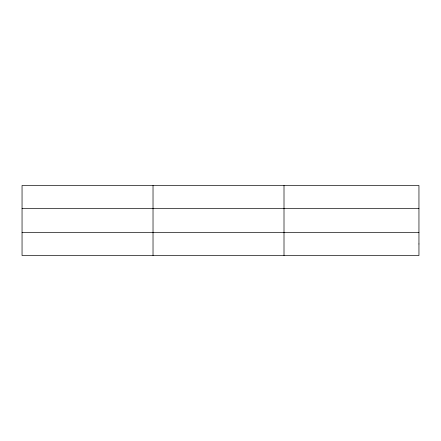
<?xml version="1.0" encoding="UTF-8"?>
<svg xmlns="http://www.w3.org/2000/svg" width="441" height="441" viewBox="0 0 441 441"><rect width="100%" height="100%" fill="white"/><g stroke="black" fill="none" stroke-linecap="round" stroke-linejoin="round"><path stroke-width="0.66" d="M153.027 255.521L153.027 185.479M284.004 255.521L284.004 185.479M22.05 208.593L418.95 208.593M22.05 232.407L418.95 232.407M418.95 243.961L418.95 255.521L22.05 255.521L22.05 185.479L418.95 185.479L418.95 243.961"/></g></svg>
